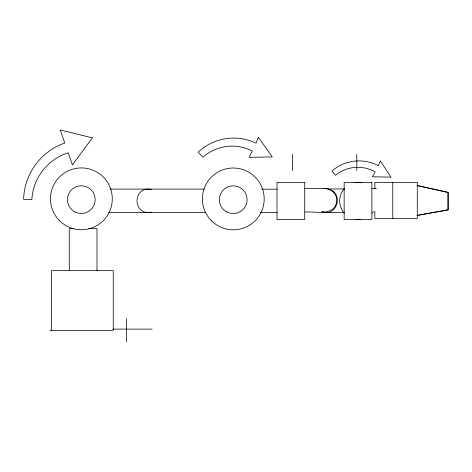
<?xml version="1.0" encoding="UTF-8"?>
<svg xmlns="http://www.w3.org/2000/svg" width="472" height="472" viewBox="0 0 472 472"><rect width="100%" height="100%" fill="white"/><g stroke="black" fill="none" stroke-linecap="round" stroke-linejoin="round"><path stroke-width="0.71" d="M416.882 215.391L447.792 209.881L447.792 192.417L416.882 185.549M417.49 215.391L448.4 209.881L448.4 192.417L417.49 185.549M151.447 212.146C132.237 216.158 132.237 185.484 151.447 189.496M323.214 188.564C330.365 187.29 337.285 193.85 336.654 201.037C334.996 216.748 315.148 211.202 305.036 212.017M321.91 211.952C337.156 217.344 344.236 192.659 328.4 189.331M304.363 188.411L325.68 188.411M372.013 188.411L376.391 188.411M326.583 188.965L344.613 188.965M110.188 189.101L204.293 189.101M261.854 189.178L277.152 189.178M108.719 212.547L205.762 212.547M260.397 212.624L277.152 212.624M324.937 212.565L344.643 212.565M73.337 228.542L69.278 228.542L69.278 270.662M88.724 228.542L96.99 228.542L96.99 270.662M112.896 329.114L152.108 329.114M49.825 330.341L113.25 330.341L113.25 270.662L51.436 270.662L51.436 330.341M322.217 211.645L324.028 212.017M392.769 182.357L392.769 218.589M374.856 188.877L374.856 182.357L417.283 182.357L417.283 218.589L374.856 218.589L374.856 211.344M356.803 154.397L356.803 170.616M292.422 154.397L292.422 170.616M126.461 318.618L126.461 342.064M373.482 211.533A18.55 18.55 0 0 1 372.207 213.179M360.873 219.356A18.55 18.55 0 0 1 355.345 219.327M344.088 213.019A18.55 18.55 0 0 1 344.224 188.824M354.867 182.752A18.55 18.55 0 0 1 361.764 182.794M258.343 137.263L256.078 143.193A51.696 51.696 0 0 0 198.21 152.149L202.96 157.2A43.884 43.884 0 0 1 252.296 151.052L249.163 157.359L272.297 156.893L258.343 137.263M380.385 161.017L378.397 165.696A41.353 41.353 0 0 0 331.863 171.118L335.509 175.295A35.111 35.111 0 0 1 375.134 171.861L372.438 176.811L390.952 177.13L380.385 161.017M92.376 137.859L72.434 164.881L68.204 152.81A52.244 52.244 0 0 0 31.848 199.508L23.6 199.267A61.543 61.543 0 0 1 64.776 143.01L60.198 129.936L92.376 137.859M304.717 182.493L277.005 182.493L277.005 219.504L304.717 219.504L304.717 182.493M371.859 182.493L344.153 182.493L344.153 219.504L371.859 219.504L371.859 182.493M74.381 211.621A13.853 13.853 0 0 0 95.161 199.621A13.853 13.853 0 0 0 74.381 187.626A13.853 13.853 0 0 0 74.381 211.621M59.513 220.689A30.91 30.91 0 0 0 111.227 206.83A30.91 30.91 0 0 0 73.372 168.976A30.91 30.91 0 0 0 59.513 220.689M226.3 211.698A13.853 13.853 0 0 0 247.08 199.703A13.853 13.853 0 0 0 226.3 187.703A13.853 13.853 0 0 0 226.3 211.698M211.432 220.766A30.91 30.91 0 0 0 263.14 206.907A30.91 30.91 0 0 0 225.286 169.059A30.91 30.91 0 0 0 211.432 220.766"/></g></svg>
